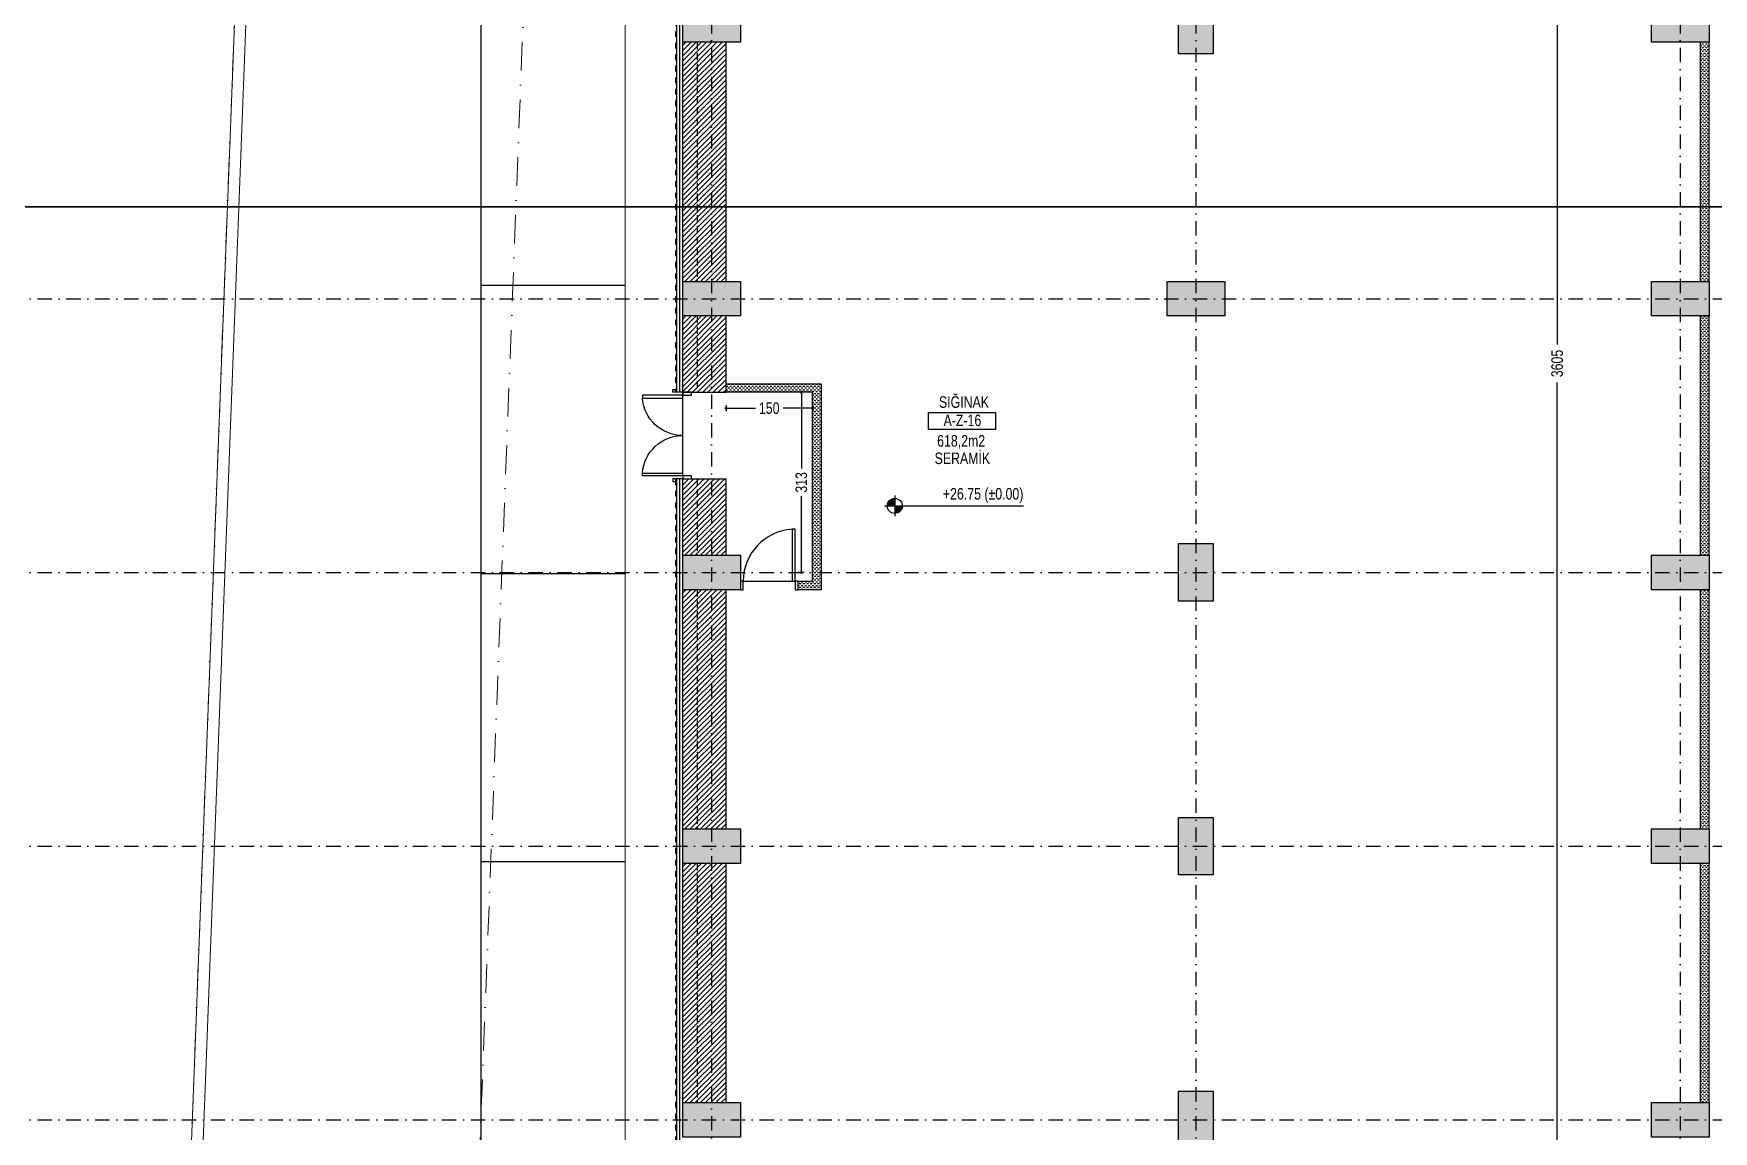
# Model space of a CAD drawing. Header units: centimetres. Extents: x 26569 to 160723, y -3143 to 14565.
# Drawn here: x 49714 to 52627, y 3919 to 5824 of the extents above; entities that cross this region are included whole.
import ezdxf
from ezdxf.enums import TextEntityAlignment as Align

# ---------------------------------------------------------------- set-up
doc = ezdxf.new("R2010")
doc.units = ezdxf.units.CM
doc.header["$LTSCALE"] = 100
for name, pattern in [('DASHDOT', [1, 0.5, -0.25, 0, -0.25]), ('DASHDOT2', [0.5, 0.25, -0.125, 0, -0.125]), ('HIDDEN2', [0.1875, 0.125, -0.0625])]:
    doc.linetypes.add(name, pattern=pattern)
for name, color, linetype in [('A-ANNO-DIMS', 187, 'Continuous'), ('A-ANNO-GRID', 155, 'DASHDOT2'), ('A-ANNO-IDEN', 50, 'Continuous'), ('A-ANNO-TEXT', 50, 'Continuous'), ('A-DOOR', 193, 'Continuous'), ('A-ELEV-01', 255, 'Continuous'), ('A-ELEV-03', 251, 'Continuous'), ('A-WALL', 134, 'Continuous'), ('A-WALL-BRCK', 11, 'Continuous'), ('A-WALL-HTCH', 8, 'Continuous'), ('A-WALL-INSL', 249, 'Continuous'), ('A-WALL-SNWPNL', 200, 'Continuous'), ('A-WALL-STEL', 202, 'Continuous'), ('L-PRKG', 39, 'Continuous'), ('L-SITE', 1, 'DASHDOT'), ('L-SITE-CURB', 33, 'Continuous'), ('S-CONC', 5, 'Continuous'), ('S-HTCH', 8, 'Continuous')]:
    doc.layers.add(name, color=color, linetype=linetype)
doc.styles.add('Fields_100', font='act_simplex.shx', dxfattribs={"width": 0.8, "height": 20})
doc.linetypes.add('BATTING', pattern='A,0.00254,-2.54,[134,ltypeshp.shx,S=2.54,R=0,X=-2.54,Y=0],-5.08,[134,ltypeshp.shx,S=2.54,R=180,X=2.54,Y=0],-2.54', length=10.16254)
doc.dimstyles.new('FIELDS_100', dxfattribs={"dimscale": 0, "dimtxt": 20, "dimasz": 5, "dimexe": 5, "dimexo": 5, "dimgap": 5, "dimtad": 0, "dimdec": 0, "dimzin": 0, "dimdsep": 46, "dimtxsty": 'Fields_100', "dimblk": 'DOT', "dimcen": 0.09, "dimclrt": 50, "dimadec": 0, "dimazin": 0, "dimtfac": 1, "dimtdec": 0, "dimtix": 1, "dimtofl": 0, "dimtmove": 1, "dimatfit": 3, "dimfxl": 5, "dimfxlon": 1, "dimtolj": 1, "dimtzin": 0, "dimarcsym": 0})
pattern_1 = [(0, (47244.2896, 54361.0323), (3.175, 3.175), [3.175, -3.175])]

# ---------------------------------------------------------------- blocks, each defined once
blk = doc.blocks.new('_Dot')
at = {"color": 0, "linetype": 'ByBlock', "lineweight": -2}
blk.add_line((-0.5, 0), (-1, 0), dxfattribs=at)
at = {"color": 0, "linetype": 'ByBlock', "const_width": 0.5}
blk.add_lwpolyline([(-0.25, 0, 1), (0.25, 0, 1)], format="xyb", close=True, dxfattribs=at)
blk = doc.blocks.new('*D160')
at = {"layer": 'A-ANNO-DIMS', "color": 0, "lineweight": -2, "transparency": 16777216}
for p, q in [((49524.6, 7318.6), (49514.6, 7318.6)), ((49519.6, 7313.6), (49519.6, 4445.3)), ((49519.6, 1513.6), (49519.6, 4381.9)), ((49524.6, 1508.6), (49514.6, 1508.6))]:
    blk.add_line(p, q, dxfattribs=at)
at = {"layer": 'DEFPOINTS', "color": 0, "transparency": 16777216}
for p in [(49519.6, 7318.6), (50829.5, 7318.6), (50829.5, 1508.6)]:
    blk.add_point(p, dxfattribs=at)
at = {"layer": 'A-ANNO-DIMS', "color": 0, "lineweight": -2, "transparency": 16777216, "xscale": 5, "yscale": 5, "zscale": 5}
for p, rotation in [((49519.6, 7318.6), 90), ((49519.6, 1508.6), 270)]:
    blk.add_blockref('_Dot', p, dxfattribs=dict(at, rotation=rotation))
at = {"layer": 'A-ANNO-DIMS', "color": 50, "transparency": 16777216, "insert": (49519.6, 4413.6), "char_height": 20, "attachment_point": 5, "rotation": 90, "style": 'Fields_100'}
blk.add_mtext('\\A1;5810', dxfattribs=at)
blk = doc.blocks.new('Mahal kutusu_100')
at = {"color": 0}
blk.add_lwpolyline([(-58, 30), (58, 30), (58, 0), (-58, 0)], close=True, dxfattribs=at)
at = {"color": 0, "style": 'Fields_100', "width": 0.8}
for tag, p in [('MAHAL', (3.6, 37.9)), ('KOD', (0.9, 6.2)), ('ALAN', (-1.3, -29.4)), ('KAPLAMA', (0.8, -59.7))]:
    blk.add_attdef(tag, text='', height=20, dxfattribs=at).set_placement(p, align=Align.CENTER)
blk = doc.blocks.new('*D142')
at = {"layer": 'A-ANNO-DIMS', "color": 0, "lineweight": -2, "transparency": 16777216}
for p, q in [((52361, 7053.6), (52351, 7053.6)), ((52356, 7048.6), (52356, 5284.3)), ((52356, 3453.6), (52356, 5217.9)), ((52361, 3448.6), (52351, 3448.6))]:
    blk.add_line(p, q, dxfattribs=at)
at = {"layer": 'DEFPOINTS', "color": 0, "transparency": 16777216}
for p in [(52604.5, 7053.6), (52356, 3448.6), (52519.5, 3448.6)]:
    blk.add_point(p, dxfattribs=at)
at = {"layer": 'A-ANNO-DIMS', "color": 0, "lineweight": -2, "transparency": 16777216, "xscale": 5, "yscale": 5, "zscale": 5}
for p, rotation in [((52356, 7053.6), 90), ((52356, 3448.6), 270)]:
    blk.add_blockref('_Dot', p, dxfattribs=dict(at, rotation=rotation))
at = {"layer": 'A-ANNO-DIMS', "color": 50, "transparency": 16777216, "insert": (52356, 5251.1), "char_height": 20, "attachment_point": 5, "rotation": 90, "style": 'Fields_100'}
blk.add_mtext('\\A1;3605', dxfattribs=at)
blk = doc.blocks.new('KAPI 150')
at = {"layer": 'A-DOOR'}
blk.add_line((145, 15), (5, 15), dxfattribs=at)
for points in [[(5, 15), (5, 85), (10, 85), (10, 15)], [(145, 15), (145, 85), (140, 85), (140, 15)]]:
    blk.add_lwpolyline(points, dxfattribs=at)
for points in [[(5, 0), (0, 0), (0, 15), (5, 15)], [(150, 0), (145, 0), (145, 15), (150, 15)]]:
    blk.add_lwpolyline(points, close=True, dxfattribs=at)
for centre, start, end in [((5, 15), 0, 85.904), ((145, 15), 94.096, 180)]:
    blk.add_arc(centre, 70, start, end, dxfattribs=at)
blk = doc.blocks.new('KAPI_100')
at = {"layer": 'A-DOOR'}
blk.add_line((5, 15), (95, 15), dxfattribs=at)
blk.add_lwpolyline([(95, 15), (95, 105), (90, 105), (90, 15)], dxfattribs=at)
for points in [[(0, 0), (5, 0), (5, 15), (0, 15)], [(95, 0), (100, 0), (100, 15), (95, 15)]]:
    blk.add_lwpolyline(points, close=True, dxfattribs=at)
blk.add_arc((95, 15), 90, 93.1847, 180, dxfattribs=at)
blk = doc.blocks.new('*D178')
at = {"layer": 'A-ANNO-DIMS', "color": 0, "lineweight": -2, "transparency": 16777216}
for p, q in [((50914.5, 5178.6), (50914.5, 5168.6)), ((50919.5, 5173.6), (50965.4, 5173.6)), ((51059.5, 5173.6), (51013.5, 5173.6)), ((51064.5, 5178.6), (51064.5, 5168.6))]:
    blk.add_line(p, q, dxfattribs=at)
at = {"layer": 'DEFPOINTS', "color": 0, "transparency": 16777216}
for p in [(50914.5, 5201.1), (51064.5, 5201.1), (51064.5, 5173.6)]:
    blk.add_point(p, dxfattribs=at)
at = {"layer": 'A-ANNO-DIMS', "color": 0, "lineweight": -2, "transparency": 16777216, "xscale": 5, "yscale": 5, "zscale": 5, "rotation": 180}
blk.add_blockref('_Dot', (50914.5, 5173.6), dxfattribs=at)
at = {"layer": 'A-ANNO-DIMS', "color": 0, "lineweight": -2, "transparency": 16777216, "xscale": 5, "yscale": 5, "zscale": 5}
blk.add_blockref('_Dot', (51064.5, 5173.6), dxfattribs=at)
at = {"layer": 'A-ANNO-DIMS', "color": 50, "transparency": 16777216, "insert": (50989.5, 5173.6), "char_height": 20, "attachment_point": 5, "style": 'Fields_100'}
blk.add_mtext('\\A1;150', dxfattribs=at)
blk = doc.blocks.new('*D179')
at = {"layer": 'A-ANNO-DIMS', "color": 0, "lineweight": -2, "transparency": 16777216}
for p, q in [((51050.2, 5201.1), (51040.2, 5201.1)), ((51045.2, 5196.1), (51045.2, 5068.9)), ((51045.2, 4893.6), (51045.2, 5020.8)), ((51050.2, 4888.6), (51040.2, 4888.6))]:
    blk.add_line(p, q, dxfattribs=at)
at = {"layer": 'DEFPOINTS', "color": 0, "transparency": 16777216}
for p in [(51045.2, 5201.1), (51064.5, 5201.1), (51064.5, 4888.6)]:
    blk.add_point(p, dxfattribs=at)
at = {"layer": 'A-ANNO-DIMS', "color": 0, "lineweight": -2, "transparency": 16777216, "xscale": 5, "yscale": 5, "zscale": 5}
for p, rotation in [((51045.2, 5201.1), 90), ((51045.2, 4888.6), 270)]:
    blk.add_blockref('_Dot', p, dxfattribs=dict(at, rotation=rotation))
at = {"layer": 'A-ANNO-DIMS', "color": 50, "transparency": 16777216, "insert": (51045.2, 5044.8), "char_height": 20, "attachment_point": 5, "rotation": 90, "style": 'Fields_100'}
blk.add_mtext('\\A1;313', dxfattribs=at)
blk = doc.blocks.new('*U36')
at = {"layer": 'A-WALL-SNWPNL'}
blk.add_lwpolyline([(50, 1), (42, 1), (40, -1), (32, -1), (30, 1), (22, 1), (20, -1), (12, -1), (10, 1), (2, 1), (0, -1), (-8, -1), (-10, 1), (-18, 1), (-20, -1), (-28, -1), (-30, 1), (-38, 1), (-40, -1), (-48, -1), (-50, 1)], dxfattribs=at)
blk = doc.blocks.new('*U37')
at = {"layer": 'A-WALL-STEL', "color": 0, "linetype": 'ByBlock', "lineweight": -2, "transparency": 16777216}
for p in [(0, 0), (100, 0), (200, 0), (300, 0), (400, 0), (500, 0), (600, 0), (700, 0), (800, 0), (900, 0), (1000, 0), (1100, 0), (1200, 0), (1300, 0), (1400, 0), (1500, 0), (1600, 0), (1700, 0), (1800, 0), (1900, 0), (2000, 0)]:
    blk.add_blockref('*U36', p, dxfattribs=at)
blk = doc.blocks.new('*U38')
at = {"layer": 'A-WALL-SNWPNL'}
blk.add_lwpolyline([(50, 1), (42, 1), (40, -1), (32, -1), (30, 1), (22, 1), (20, -1), (12, -1), (10, 1), (2, 1), (0, -1), (-8, -1), (-10, 1), (-18, 1), (-20, -1), (-28, -1), (-30, 1), (-38, 1), (-40, -1), (-48, -1), (-50, 1)], dxfattribs=at)
blk = doc.blocks.new('*U39')
at = {"layer": 'A-WALL-STEL', "color": 0, "linetype": 'ByBlock', "lineweight": -2, "transparency": 16777216}
for p in [(0, 0), (100, 0), (200, 0), (300, 0), (400, 0), (500, 0), (600, 0), (700, 0), (800, 0), (900, 0), (1000, 0), (1100, 0), (1200, 0), (1300, 0), (1400, 0), (1500, 0), (1600, 0), (1700, 0), (1800, 0), (1900, 0), (2000, 0), (2100, 0)]:
    blk.add_blockref('*U38', p, dxfattribs=at)

msp = doc.modelspace()

# ---------------------------------------------------------------- hatches: boundary and pattern name
at = {"layer": 'A-ANNO-DIMS'}
h = msp.add_hatch(color=256, dxfattribs=at)
h.paths.add_polyline_path([(51207.25, 5017, 0.4142136), (51194.25, 5004), (51207.25, 5004)])
h.paths.add_polyline_path([(51220.25, 5004), (51207.25, 5004), (51207.25, 4991, 0.4142136)])
at = {"layer": 'A-WALL-BRCK'}
h = msp.add_hatch(dxfattribs=at)
h.set_pattern_fill('ANSI31', color=256, scale=2)
h.set_pattern_definition([(45, (47244.2896, 56736.032), (-4.49012806, 4.49012806), [])])
h.paths.add_polyline_path([(50914.48, 5808.59), (50839.48, 5808.59), (50839.48, 5393.59), (50914.48, 5393.59)])
h = msp.add_hatch(dxfattribs=at)
h.set_pattern_fill('ANSI31', color=256, scale=2)
h.set_pattern_definition([(45, (47244.2896, 56261.032), (-4.49012806, 4.49012806), [])])
h.paths.add_polyline_path([(50839.48, 5201.09), (50914.48, 5201.09), (50914.48, 5333.59), (50839.48, 5333.59)])
h.paths.add_polyline_path([(50914.48, 5051.09), (50839.48, 5051.09), (50839.48, 4918.59), (50914.48, 4918.59)])
h = msp.add_hatch(dxfattribs=at)
h.set_pattern_fill('ANSI31', color=256, scale=2)
h.set_pattern_definition([(45, (47244.2896, 55786.032), (-4.49012806, 4.49012806), [])])
h.paths.add_polyline_path([(50914.48, 4858.59), (50839.48, 4858.59), (50839.48, 4443.59), (50914.48, 4443.59)])
h = msp.add_hatch(dxfattribs=at)
h.set_pattern_fill('ANSI31', color=256, scale=2)
h.set_pattern_definition([(45, (47244.2896, 55311.032), (-4.49012806, 4.49012806), [])])
h.paths.add_polyline_path([(50914.48, 4383.59), (50839.48, 4383.59), (50839.48, 3968.59), (50914.48, 3968.59)])
at = {"layer": 'A-WALL-HTCH'}
h = msp.add_hatch(dxfattribs=at)
h.set_pattern_fill('DASH', color=256)
h.set_pattern_definition(pattern_1)
h.paths.add_polyline_path([(52619.48, 5808.59), (52604.48, 5808.59), (52604.48, 5393.59), (52619.48, 5393.59)])
h = msp.add_hatch(dxfattribs=at)
h.set_pattern_fill('DASH', color=256)
h.set_pattern_definition(pattern_1)
h.paths.add_polyline_path([(52619.48, 5333.59), (52604.48, 5333.59), (52604.48, 4918.59), (52619.48, 4918.59)])
h = msp.add_hatch(dxfattribs=at)
h.set_pattern_fill('DASH', color=256)
h.set_pattern_definition(pattern_1)
h.paths.add_polyline_path([(51079.48, 5216.09), (50914.48, 5216.09), (50914.48, 5201.09), (51064.48, 5201.09), (51064.48, 4888.59), (51079.48, 4888.59)])
h.paths.add_polyline_path([(51079.48, 4888.59), (51064.48, 4888.59), (51064.48, 4873.59), (51039.48, 4873.59), (51039.48, 4858.59), (51079.48, 4858.59)])
h = msp.add_hatch(dxfattribs=at)
h.set_pattern_fill('DASH', color=256)
h.set_pattern_definition(pattern_1)
h.paths.add_polyline_path([(52619.48, 4858.59), (52604.48, 4858.59), (52604.48, 4443.59), (52619.48, 4443.59)])
h = msp.add_hatch(dxfattribs=at)
h.set_pattern_fill('DASH', color=256)
h.set_pattern_definition(pattern_1)
h.paths.add_polyline_path([(52619.48, 4383.59), (52604.48, 4383.59), (52604.48, 3968.59), (52619.48, 3968.59)])
at = {"layer": 'S-HTCH'}
h = msp.add_hatch(dxfattribs=at)
h.set_pattern_fill('ANSI33', color=256)
h.set_pattern_definition([(45, (47244.2896, 5721.5606), (-4.490128, 4.490128), []), (45, (47248.78, 5721.5606), (-4.490128, 4.490128), [3.175, -1.5875])])
h.paths.add_polyline_path([(51759.48, 2938.59), (51699.48, 2938.59), (51699.48, 3038.59), (51759.48, 3038.59)])
h.paths.add_polyline_path([(50839.48, 2958.59), (50839.48, 3018.59), (50939.48, 3018.59), (50939.48, 2958.59)])
h.paths.add_polyline_path([(52519.48, 2958.59), (52519.48, 3018.59), (52619.48, 3018.59), (52619.48, 2958.59)])
h.paths.add_polyline_path([(51759.48, 1988.59), (51699.48, 1988.59), (51699.48, 2088.59), (51759.48, 2088.59)])
h.paths.add_polyline_path([(51759.48, 2463.59), (51699.48, 2463.59), (51699.48, 2563.59), (51759.48, 2563.59)])
h.paths.add_polyline_path([(51759.48, 3888.59), (51699.48, 3888.59), (51699.48, 3988.59), (51759.48, 3988.59)])
h.paths.add_polyline_path([(51759.48, 4363.59), (51699.48, 4363.59), (51699.48, 4463.59), (51759.48, 4463.59)])
h.paths.add_polyline_path([(51759.48, 4838.59), (51699.48, 4838.59), (51699.48, 4938.59), (51759.48, 4938.59)])
h.paths.add_polyline_path([(51759.48, 5788.59), (51699.48, 5788.59), (51699.48, 5888.59), (51759.48, 5888.59)])
h.paths.add_polyline_path([(51759.48, 6263.59), (51699.48, 6263.59), (51699.48, 6363.59), (51759.48, 6363.59)])
h.paths.add_polyline_path([(51759.48, 6738.59), (51699.48, 6738.59), (51699.48, 6838.59), (51759.48, 6838.59)])
h.paths.add_polyline_path([(50839.48, 1518.59), (50839.48, 1578.59), (50939.48, 1578.59), (50939.48, 1518.59)])
h.paths.add_polyline_path([(51679.48, 1518.59), (51679.48, 1578.59), (51779.48, 1578.59), (51779.48, 1518.59)])
h.paths.add_polyline_path([(52519.48, 1518.59), (52519.48, 1578.59), (52619.48, 1578.59), (52619.48, 1518.59)])
h.paths.add_polyline_path([(50839.48, 2008.59), (50839.48, 2068.59), (50939.48, 2068.59), (50939.48, 2008.59)])
h.paths.add_polyline_path([(52519.48, 2008.59), (52519.48, 2068.59), (52619.48, 2068.59), (52619.48, 2008.59)])
h.paths.add_polyline_path([(50839.48, 2483.59), (50839.48, 2543.59), (50939.48, 2543.59), (50939.48, 2483.59)])
h.paths.add_polyline_path([(52519.48, 2483.59), (52519.48, 2543.59), (52619.48, 2543.59), (52619.48, 2483.59)])
h.paths.add_polyline_path([(50839.48, 3433.59), (50839.48, 3493.59), (50939.48, 3493.59), (50939.48, 3433.59)])
h.paths.add_polyline_path([(51679.48, 3433.59), (51679.48, 3493.59), (51779.48, 3493.59), (51779.48, 3433.59)])
h.paths.add_polyline_path([(52519.48, 3433.59), (52519.48, 3493.59), (52619.48, 3493.59), (52619.48, 3433.59)])
h.paths.add_polyline_path([(50839.48, 3908.59), (50839.48, 3968.59), (50939.48, 3968.59), (50939.48, 3908.59)])
h.paths.add_polyline_path([(52519.48, 3908.59), (52519.48, 3968.59), (52619.48, 3968.59), (52619.48, 3908.59)])
h.paths.add_polyline_path([(50839.48, 4383.59), (50839.48, 4443.59), (50939.48, 4443.59), (50939.48, 4383.59)])
h.paths.add_polyline_path([(52519.48, 4383.59), (52519.48, 4443.59), (52619.48, 4443.59), (52619.48, 4383.59)])
h.paths.add_polyline_path([(50839.48, 4858.59), (50839.48, 4918.59), (50939.48, 4918.59), (50939.48, 4858.59)])
h.paths.add_polyline_path([(52519.48, 4858.59), (52519.48, 4918.59), (52619.48, 4918.59), (52619.48, 4858.59)])
h.paths.add_polyline_path([(50839.48, 5333.59), (50839.48, 5393.59), (50939.48, 5393.59), (50939.48, 5333.59)])
h.paths.add_polyline_path([(51679.48, 5333.59), (51679.48, 5393.59), (51779.48, 5393.59), (51779.48, 5333.59)])
h.paths.add_polyline_path([(52519.48, 5333.59), (52519.48, 5393.59), (52619.48, 5393.59), (52619.48, 5333.59)])
h.paths.add_polyline_path([(50839.48, 5808.59), (50839.48, 5868.59), (50939.48, 5868.59), (50939.48, 5808.59)])
h.paths.add_polyline_path([(52519.48, 5808.59), (52519.48, 5868.59), (52619.48, 5868.59), (52619.48, 5808.59)])
h.paths.add_polyline_path([(50839.48, 6283.59), (50839.48, 6343.59), (50939.48, 6343.59), (50939.48, 6283.59)])
h.paths.add_polyline_path([(52519.48, 6283.59), (52519.48, 6343.59), (52619.48, 6343.59), (52619.48, 6283.59)])
h.paths.add_polyline_path([(50839.48, 6758.59), (50839.48, 6818.59), (50939.48, 6818.59), (50939.48, 6758.59)])
h.paths.add_polyline_path([(52519.48, 6758.59), (52519.48, 6818.59), (52619.48, 6818.59), (52619.48, 6758.59)])
h.paths.add_polyline_path([(50839.48, 7248.59), (50839.48, 7308.59), (50939.48, 7308.59), (50939.48, 7248.59)])
h.paths.add_polyline_path([(51679.48, 7248.59), (51679.48, 7308.59), (51779.48, 7308.59), (51779.48, 7248.59)])
h.paths.add_polyline_path([(52519.48, 7248.59), (52519.48, 7308.59), (52619.48, 7308.59), (52619.48, 7248.59)])

# ---------------------------------------------------------------- linework, layer by layer
at = {"layer": 'A-ANNO-DIMS'}
for p, q in [((51207.25, 5022), (51207.25, 4986)), ((51189.25, 5004), (51430.25, 5004))]:
    msp.add_line(p, q, dxfattribs=at)
msp.add_circle((51207.25, 5004), 13, dxfattribs=at)
at = {"layer": 'A-ANNO-GRID'}
for p, q in [((50889.48, 8203.59), (50889.48, 1408.59)), ((51729.48, 8203.59), (51729.48, 1408.59)), ((52569.48, 8203.59), (52569.48, 1408.59)), ((49419.63, 5363.59), (71224.48, 5363.59)), ((49419.63, 4888.59), (71224.48, 4888.59)), ((49419.63, 4413.59), (71224.48, 4413.59))]:
    msp.add_line(p, q, dxfattribs=at)
at = {"layer": 'A-ANNO-GRID', "const_width": 3}
msp.add_lwpolyline([(49449.63, 5522.83), (73661.43, 5522.83)], dxfattribs=at)
at = {"layer": 'A-ANNO-GRID'}
msp.add_lwpolyline([(49419.63, 3938.59), (71224.48, 3938.59)], dxfattribs=at)
at = {"layer": 'A-ELEV-01', "linetype": 'HIDDEN2'}
for p, q in [((50864.48, 5808.59), (50864.48, 5393.59)), ((50864.48, 5333.59), (50864.48, 5201.09)), ((50864.48, 5051.09), (50864.48, 4918.59)), ((50864.48, 4858.59), (50864.48, 4443.59)), ((50864.48, 4383.59), (50864.48, 3968.59))]:
    msp.add_line(p, q, dxfattribs=at)
at = {"layer": 'A-ELEV-03'}
for points in [[(50829.48, 5201.09), (50829.48, 7308.59)], [(50829.48, 2826.09), (50829.48, 5051.09)]]:
    msp.add_lwpolyline(points, dxfattribs=at)
at = {"layer": 'A-WALL'}
for p, q in [((52604.48, 5393.59), (52604.48, 5808.59)), ((52619.48, 5393.59), (52619.48, 5808.59)), ((52604.48, 4918.59), (52604.48, 5333.59)), ((52619.48, 4918.59), (52619.48, 5333.59)), ((52604.48, 4443.59), (52604.48, 4858.59)), ((52619.48, 4443.59), (52619.48, 4858.59)), ((52604.48, 3968.59), (52604.48, 4383.59)), ((52619.48, 3968.59), (52619.48, 4383.59))]:
    msp.add_line(p, q, dxfattribs=at)
for points in [[(50914.48, 5216.09), (51079.48, 5216.09), (51079.48, 4858.59), (51039.48, 4858.59)], [(51039.48, 4873.59), (51064.48, 4873.59), (51064.48, 5201.09), (50914.48, 5201.09)]]:
    msp.add_lwpolyline(points, dxfattribs=at)
at = {"layer": 'A-WALL-BRCK'}
for p, q in [((50914.48, 5393.59), (50914.48, 5808.59)), ((50914.48, 5201.09), (50914.48, 5333.59)), ((50914.48, 4918.59), (50914.48, 5051.09)), ((50914.48, 4443.59), (50914.48, 4858.59)), ((50914.48, 3968.59), (50914.48, 4383.59))]:
    msp.add_line(p, q, dxfattribs=at)
for points in [[(50839.48, 5201.09), (50914.48, 5201.09)], [(50839.48, 5051.09), (50914.48, 5051.09)]]:
    msp.add_lwpolyline(points, dxfattribs=at)
at = {"layer": 'A-WALL-INSL', "linetype": 'BATTING', "ltscale": 0.005}
for points in [[(50834.48, 5201.09), (50834.48, 7308.59)], [(50834.48, 2826.09), (50834.48, 5051.09)]]:
    msp.add_lwpolyline(points, dxfattribs=at)
at = {"layer": 'A-WALL-SNWPNL'}
for p, q in [((50839.48, 5393.59), (50839.48, 5808.59)), ((50839.48, 5201.09), (50839.48, 5333.59)), ((50839.48, 4918.59), (50839.48, 5051.09)), ((50839.48, 4443.59), (50839.48, 4858.59)), ((50839.48, 3968.59), (50839.48, 4383.59))]:
    msp.add_line(p, q, dxfattribs=at)
for points in [[(50839.48, 5196.09), (50839.48, 5201.09), (50822.48, 5201.09), (50822.48, 5206.09), (50826.98, 5206.09)], [(50827.48, 5201.09), (50827.48, 5206.59), (50829.48, 5208.59)], [(50839.48, 5201.09), (50829.48, 5201.09)], [(50839.48, 5056.09), (50839.48, 5051.09), (50822.48, 5051.09), (50822.48, 5046.09), (50826.98, 5046.09)], [(50839.48, 5051.09), (50829.48, 5051.09)]]:
    msp.add_lwpolyline(points, dxfattribs=at)
at = {"layer": 'L-PRKG'}
for p, q in [((50489.63, 1386.26), (50489.63, 7386.26)), ((50739.63, 5386.26), (50489.63, 5386.26)), ((50739.63, 4886.26), (50489.63, 4886.26)), ((50739.63, 4386.26), (50489.63, 4386.26))]:
    msp.add_line(p, q, dxfattribs=at)
at = {"layer": 'L-SITE', "lineweight": 0}
for points in [[(50637.42, 7808.39), (69330.51, 7827.01), (71796.9, 7806.99), (73865.88, 7790.19), (74188.77, 7317.84), (70833.35, -1550.65), (70134.13, -2030.02), (69340.7, -2023.24), (49759.05, -2042.85), (50118.28, 7307.63)], [(70687.99, -521.89), (50317.07, -542.29), (50610.19, 7087.42), (50839.48, 7308.59), (69328.73, 7327.01), (71792.84, 7307.01), (73600.55, 7292.33), (73628.86, 7250.92)]]:
    msp.add_lwpolyline(points, close=True, dxfattribs=at)
at = {"layer": 'L-SITE-CURB', "lineweight": 0}
for p, q in [((50739.48, 1318.59), (50739.48, 7468.59)), ((49871.62, 887.56), (50118.28, 7307.63)), ((49892.98, 922.68), (50137.95, 7298.82))]:
    msp.add_line(p, q, dxfattribs=at)
at = {"layer": 'S-CONC'}
for points in [[(51759.48, 5788.59), (51699.48, 5788.59), (51699.48, 5888.59), (51759.48, 5888.59)], [(50839.48, 5808.59), (50839.48, 5868.59), (50939.48, 5868.59), (50939.48, 5808.59)], [(52519.48, 5808.59), (52519.48, 5868.59), (52619.48, 5868.59), (52619.48, 5808.59)], [(50839.48, 5333.59), (50839.48, 5393.59), (50939.48, 5393.59), (50939.48, 5333.59)], [(51679.48, 5333.59), (51679.48, 5393.59), (51779.48, 5393.59), (51779.48, 5333.59)], [(52519.48, 5333.59), (52519.48, 5393.59), (52619.48, 5393.59), (52619.48, 5333.59)], [(51759.48, 4838.59), (51699.48, 4838.59), (51699.48, 4938.59), (51759.48, 4938.59)], [(50839.48, 4858.59), (50839.48, 4918.59), (50939.48, 4918.59), (50939.48, 4858.59)], [(52519.48, 4858.59), (52519.48, 4918.59), (52619.48, 4918.59), (52619.48, 4858.59)], [(51759.48, 4363.59), (51699.48, 4363.59), (51699.48, 4463.59), (51759.48, 4463.59)], [(50839.48, 4383.59), (50839.48, 4443.59), (50939.48, 4443.59), (50939.48, 4383.59)], [(52519.48, 4383.59), (52519.48, 4443.59), (52619.48, 4443.59), (52619.48, 4383.59)], [(50839.48, 3908.59), (50839.48, 3968.59), (50939.48, 3968.59), (50939.48, 3908.59)], [(51759.48, 3888.59), (51699.48, 3888.59), (51699.48, 3988.59), (51759.48, 3988.59)], [(52519.48, 3908.59), (52519.48, 3968.59), (52619.48, 3968.59), (52619.48, 3908.59)]]:
    msp.add_lwpolyline(points, close=True, dxfattribs=at)

# ---------------------------------------------------------------- block references
at = {"layer": 'A-ANNO-IDEN'}
msp.add_blockref('Mahal kutusu_100', (51323.64, 5136.3), dxfattribs=at).add_auto_attribs({'MAHAL': 'SIĞINAK', 'KOD': 'A-Z-16', 'ALAN': '618,2m2', 'KAPLAMA': 'SERAMİK'})
at = {"layer": 'A-DOOR'}
msp.add_blockref('KAPI_100', (50939.48, 4858.59), dxfattribs=at)
at = {"layer": 'A-ELEV-01', "xscale": -1, "rotation": 90}
msp.add_blockref('KAPI 150', (50854.48, 5201.09), dxfattribs=at)
at = {"layer": 'A-WALL-STEL', "rotation": 270}
for name, p in [('*U37', (50828.48, 7258.59)), ('*U39', (50828.48, 5001.09))]:
    msp.add_blockref(name, p, dxfattribs=at)

# ---------------------------------------------------------------- texts
at = {"layer": 'A-ANNO-TEXT', "insert": (51430.25, 5009), "char_height": 20, "attachment_point": 9, "style": 'Fields_100'}
msp.add_mtext_dynamic_manual_height_columns('+26.75 (%%P0.00)', width=436.6649, gutter_width=100, heights=[0], dxfattribs=at)

# ---------------------------------------------------------------- dimensions: what is measured, and where the dimension line sits
at = {"layer": 'A-ANNO-DIMS'}
for base, p1, p2, picture, middle in [((49519.63, 7318.59), (50829.48, 1508.59), (50829.48, 7318.59), '*D160', (49519.63, 4413.59)), ((52355.99, 3448.59), (52604.48, 7053.59), (52519.48, 3448.59), '*D142', (52355.99, 5251.09)), ((51045.19361193, 5201.09325813), (51064.47635264, 4888.59325813), (51064.47635264, 5201.09325813), '*D179', (51045.19361193, 5044.84325813))]:
    dim = msp.add_linear_dim(base=base, p1=p1, p2=p2, angle=90, dimstyle='FIELDS_100', override={"dimscale": 1}, dxfattribs=at)
    dim.commit()
    dim.dimension.update_dxf_attribs({"geometry": picture, "text_midpoint": middle})
dim = msp.add_linear_dim(base=(51064.48, 5173.61), p1=(50914.48, 5201.09), p2=(51064.48, 5201.09), dimstyle='FIELDS_100', override={"dimscale": 1}, dxfattribs=at)
dim.commit()
dim.dimension.update_dxf_attribs({"geometry": '*D178', "text_midpoint": (50989.48, 5173.61)})

doc.saveas('drawing.dxf')
